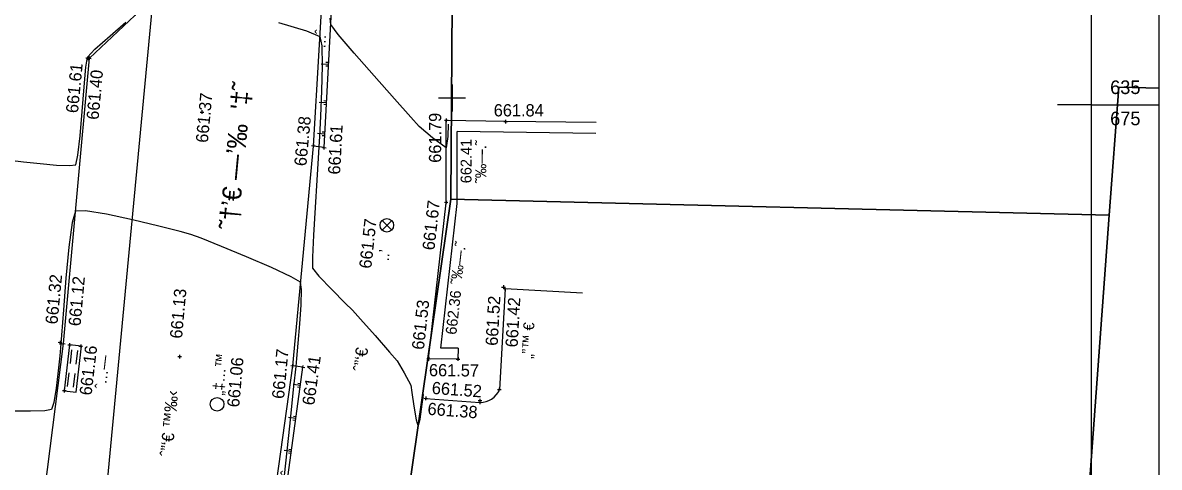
# Model space of a CAD drawing. Header units: millimetres. Extents: x 219878 to 220078, y 635585 to 635737.
# Drawn here: x 219959.2 to 220001.03, y 635661.4 to 635677.78 of the extents above; entities that cross this region are included whole.
import ezdxf
from ezdxf.enums import TextEntityAlignment as Align

# ---------------------------------------------------------------- set-up
doc = ezdxf.new("R2010")
doc.units = ezdxf.units.MM
for name, color, linetype in [('1201', 7, 'Continuous'), ('1202', 7, 'Continuous'), ('1502', 7, 'Continuous'), ('1511', 7, 'Continuous'), ('1602', 240, 'Continuous'), ('2401', 5, 'Continuous'), ('2402', 1, 'Continuous'), ('2404', 2, 'Continuous'), ('2418', 252, 'Continuous'), ('2602', 4, 'Continuous'), ('3906', 5, 'Continuous'), ('4402', 2, 'Continuous'), ('4801', 40, 'Byuv'), ('4903', 7, 'Continuous'), ('CONTINTERMEDIATE', 8, 'Continuous'), ('CONTREGULAR', 8, 'Continuous')]:
    doc.layers.add(name, color=color, linetype=linetype)
doc.styles.add('HEBTXT', font='hebtxt')
doc.styles.add('mvt-mirym', font='mvt-mirym.shx')
doc.styles.add('TRHEBTXT', font='HEBTXT')
doc.linetypes.add('Byuv', pattern='A,36,-12,["chuc",mvt-mirym,S=3,R=0,X=0,Y=-1.5],-1.5', length=49.5)

# ---------------------------------------------------------------- blocks, each defined once
blk = doc.blocks.new('3906')
blk.add_circle((0, 0), 1)
at = {"style": 'HEBTXT'}
blk.add_attdef('NAME', text='', height=1.6, dxfattribs=at).set_placement((0, 1.4), align=Align.CENTER)
blk.add_attdef('ELEV', text='', height=1.8, dxfattribs=at).set_placement((0, -1.4), align=Align.TOP_CENTER)
for tag, flags, p in [('DESC', 8, (0, -3.6)), ('D_NAME', 1, (0, -5.8))]:
    blk.add_attdef(tag, text='', height=1.6, dxfattribs=dict(at, flags=flags)).set_placement(p, align=Align.TOP_CENTER)
blk = doc.blocks.new('1502')
for points in [[(-0.27, 0), (0.27, 0)], [(0, 0.27), (0, -0.27)]]:
    blk.add_lwpolyline(points)
at = {"style": 'HEBTXT'}
blk.add_attdef('NAME', text='', height=1.6, dxfattribs=at).set_placement((0, 0.6), align=Align.CENTER)
blk.add_attdef('ELEV', text='', height=1.8, dxfattribs=at).set_placement((0, -0.6), align=Align.TOP_CENTER)
blk = doc.blocks.new('2418')
at = {"style": 'HEBTXT'}
blk.add_attdef('COVER_TYPE', text='', height=1.6, dxfattribs=at).set_placement((0, 0.6), align=Align.CENTER)
blk = doc.blocks.new('2404')
at = {"style": 'HEBTXT', "flags": 8}
blk.add_attdef('COVER_TYPE', text='', height=1.6, dxfattribs=at).set_placement((0, 0.6), align=Align.CENTER)
blk = doc.blocks.new('4903')
blk.add_lwpolyline([(-0.5, -0.5), (0.5, -0.5), (0.5, 0.5), (-0.5, 0.5)], close=True)
for points in [[(-0.4, 0.25), (-0.1, 0.25)], [(0.1, 0.25), (0.4, 0.25)], [(-0.4, -0.25), (-0.1, -0.25)], [(0.1, -0.25), (0.4, -0.25)]]:
    blk.add_lwpolyline(points)
at = {"style": 'HEBTXT'}
blk.add_attdef('NAME', text='', height=1.6, dxfattribs=at).set_placement((0, 1.4), align=Align.CENTER)
for tag, height, p in [('ELEV', 1.8, (0, -1.4)), ('NUMBER', 1.6, (0, -5.8))]:
    blk.add_attdef(tag, text='', height=height, dxfattribs=at).set_placement(p, align=Align.TOP_CENTER)
for tag, flags, p in [('DESC', 8, (0, -3.6)), ('TL', 1, (0, -8)), ('PIT_THIC', 1, (0, -10.2)), ('PIT_TYPE', 1, (0, -12.4)), ('DEPTH', 1, (0, -14.6)), ('STRESS', 1, (0, -16.8)), ('WIDTH', 1, (0, -19))]:
    blk.add_attdef(tag, text='', height=1.6, dxfattribs=dict(at, flags=flags)).set_placement(p, align=Align.TOP_CENTER)
blk = doc.blocks.new('4402')
for p, q in [((-0.71, -0.71), (0.71, 0.71)), ((-0.71, 0.71), (0.71, -0.71))]:
    blk.add_line(p, q)
blk.add_circle((0, 0), 1)
at = {"style": 'HEBTXT'}
blk.add_attdef('NAME', text='', height=1.6, dxfattribs=at).set_placement((0, 1.6), align=Align.CENTER)
for tag, height, p in [('ELEV', 1.8, (0, -1.6)), ('DESC', 1.6, (0, -4)), ('NUMBER', 1.6, (0, -6.2)), ('D_NAME', 1.6, (0, -8.4))]:
    blk.add_attdef(tag, text='', height=height, dxfattribs=at).set_placement(p, align=Align.TOP_CENTER)
blk = doc.blocks.new('2401')
at = {"style": 'HEBTXT', "flags": 8}
blk.add_attdef('COVER_TYPE', text='', height=1.8, dxfattribs=at).set_placement((0, 0.6), align=Align.CENTER)
blk = doc.blocks.new('2602')
at = {"style": 'HEBTXT'}
blk.add_attdef('HEIGHT', text='', height=1.6, dxfattribs=at).set_placement((-0.9, 0.6), align=Align.RIGHT)
at = {"style": 'HEBTXT', "flags": 8}
blk.add_attdef('FENCE_TYPE', (0.9, 0.6), '', height=1.6, dxfattribs=at)
blk = doc.blocks.new('1511')
for points in [[(-0.8, 0), (-0.8, 1.2)], [(0, 0), (0, 3.2)], [(0.8, 0), (0.8, 1.2)]]:
    blk.add_lwpolyline(points)
blk = doc.blocks.new('2402')
at = {"style": 'HEBTXT'}
blk.add_attdef('STREET_NAME', text='', height=2.8, dxfattribs=at).set_placement((0, 0.8), align=Align.CENTER)
at = {"style": 'HEBTXT', "flags": 1}
for tag, p in [('STREET_CODE', (0, -0.6)), ('CITY_CODE', (0, -2.8))]:
    blk.add_attdef(tag, text='', height=1.6, dxfattribs=at).set_placement(p, align=Align.TOP_CENTER)

msp = doc.modelspace()

# ---------------------------------------------------------------- linework, layer by layer
at = {"layer": '1201'}
for p, q in [((219975, 635675.5), (219975, 635674.5)), ((219975.5, 635675), (219974.5, 635675)), ((219998.533, 635674.748), (219997.283, 635674.748)), ((219998.533, 635674.748), (220001.033, 635674.748))]:
    msp.add_line(p, q, dxfattribs=at)
at = {"layer": '1202'}
for points in [[(219878.333, 635608.182), (220001.033, 635608.182), (220001.033, 635736.707), (219878.333, 635736.707), (219878.333, 635608.182)], [(219880.833, 635610.682), (219998.533, 635610.682), (219998.533, 635734.207), (219880.833, 635734.207), (219880.833, 635610.682)]]:
    msp.add_lwpolyline(points, dxfattribs=at)
at = {"layer": '1602'}
for points in [[(220001.033, 635675.361), (219999.54, 635675.4), (219999.19, 635670.68), (219974.96, 635671.27), (219975.05, 635685.69), (219975.08, 635692.8), (219974.69, 635714.77), (219973.97, 635731.44), (219973.727, 635736.707)], [(219975.05, 635685.69), (219974.96, 635671.27), (219972.85, 635656.72)], [(220001.033, 635648.67), (219997.61, 635649.08), (219999.19, 635670.68), (219999.54, 635675.4), (220001.033, 635675.361)]]:
    msp.add_lwpolyline(points, dxfattribs=at)
msp.add_lwpolyline([(219997.61, 635649.08), (219971.79, 635650.18), (219971.86, 635650.581), (219971.93, 635650.982), (219971.999, 635651.383), (219972.067, 635651.784), (219972.135, 635652.185), (219972.202, 635652.587), (219972.268, 635652.988), (219972.334, 635653.39), (219972.399, 635653.792), (219972.463, 635654.193), (219972.526, 635654.595), (219972.589, 635654.998), (219972.651, 635655.4), (219972.713, 635655.802), (219972.773, 635656.204), (219972.85, 635656.72), (219974.96, 635671.27), (219999.19, 635670.68), (219997.61, 635649.08)], close=True, dxfattribs=at)
at = {"layer": '2404'}
for points in [[(219966.913, 635639.749), (219969.163, 635650.886), (219967.751, 635652.912), (219967.531, 635653.726), (219968.026, 635657.129), (219969.134, 635665.133), (219969.894, 635673.231), (219970.319, 635680.313), (219970.569, 635681.403), (219972.478, 635683.158), (219972.493, 635691.997), (219972.309, 635701.291)], [(219961.861, 635700.776), (219962.101, 635690.49), (219962.027, 635686.062), (219963.655, 635684.405), (219963.967, 635683.379), (219963.75, 635678.685), (219963.322, 635678.037), (219961.649, 635676.469)], [(219959.712, 635658.221), (219960.691, 635665.957), (219961.649, 635676.469)], [(219976.955, 635667.978), (219976.743, 635664.262)], [(219979.807, 635667.815), (219976.955, 635667.978)], [(219974.029, 635663.936), (219976.022, 635663.79)]]:
    msp.add_lwpolyline(points, dxfattribs=at)
msp.add_arc((219976.044, 635664.544), 0.754, 268.3652, 338.0561, dxfattribs=at)
at = {"layer": '2418'}
for points in [[(219970.292, 635673.176), (219970.672, 635680.302)], [(219970.292, 635673.176), (219969.894, 635673.231)], [(219968.417, 635657.075), (219969.509, 635665.086)], [(219969.509, 635665.086), (219969.134, 635665.133)]]:
    msp.add_lwpolyline(points, dxfattribs=at)
at = {"layer": '2602'}
for points in [[(219975.218, 635665.384), (219974.138, 635665.391), (219974.783, 635671.144), (219974.787, 635674.177)], [(219980.299, 635674.097), (219976.967, 635674.133), (219974.787, 635674.177)], [(219975.187, 635674.171), (219975.187, 635674.176)], [(219975.221, 635665.784), (219974.585, 635665.788), (219975.183, 635671.121), (219975.186, 635673.771)], [(219974.786, 635673.777), (219974.781, 635673.777)], [(219980.293, 635673.697), (219975.186, 635673.771)], [(219975.221, 635665.784), (219975.218, 635665.384)]]:
    msp.add_lwpolyline(points, dxfattribs=at)
at = {"layer": '4801', "ltscale": 0.1}
msp.add_lwpolyline([(219965.408, 635692.502), (219964.76, 635686.83), (219961.34, 635650.63), (219969.05, 635649.521)], dxfattribs=at)
at = {"layer": 'CONTINTERMEDIATE'}
for points in [[(219958.726, 635672.712), (219959.221, 635672.654), (219959.834, 635672.587), (219960.441, 635672.532), (219960.919, 635672.511), (219961.144, 635672.545), (219961.228, 635672.892), (219961.31, 635673.608), (219961.387, 635674.51), (219961.458, 635675.416), (219961.522, 635676.142), (219961.575, 635676.508), (219961.852, 635676.795), (219962.414, 635677.296), (219962.986, 635677.79)], [(219968.612, 635677.781), (219969.643, 635677.479), (219970.138, 635677.273), (219970.203, 635676.924), (219970.216, 635676.193), (219970.195, 635675.268), (219970.157, 635674.337), (219970.119, 635673.586), (219970.1, 635673.203), (219970.075, 635672.789), (219970.021, 635671.976), (219969.956, 635670.965), (219969.896, 635669.954), (219969.86, 635669.142), (219969.864, 635668.73), (219970.092, 635668.444), (219970.574, 635667.944), (219971.069, 635667.45), (219971.336, 635667.184), (219971.626, 635666.858), (219972.163, 635666.252), (219972.699, 635665.645), (219972.984, 635665.315), (219973.24, 635664.875), (219973.481, 635664.427), (219973.524, 635664.156), (219973.595, 635663.65), (219973.675, 635663.151), (219973.747, 635662.9), (219973.824, 635663.167), (219973.902, 635663.727), (219973.945, 635664.078)]]:
    msp.add_lwpolyline(points, dxfattribs=at)
at = {"layer": 'CONTREGULAR'}
for points in [[(219974.857, 635674.043), (219974.842, 635673.585), (219974.788, 635673.166), (219974.279, 635673.535), (219973.791, 635673.956), (219973.482, 635674.297), (219972.879, 635674.971), (219972.134, 635675.813), (219971.395, 635676.659), (219970.812, 635677.346), (219970.534, 635677.709), (219970.508, 635677.943)], [(219968.828, 635661.094), (219969.024, 635662.911), (219969.18, 635664.371), (219969.257, 635665.116), (219969.285, 635665.406), (219969.337, 635665.975), (219969.395, 635666.682), (219969.44, 635667.386), (219969.455, 635667.944), (219969.422, 635668.215), (219969.078, 635668.42), (219968.355, 635668.755), (219967.438, 635669.151), (219966.513, 635669.534), (219965.766, 635669.834), (219965.382, 635669.98), (219964.987, 635670.087), (219964.208, 635670.284), (219963.239, 635670.513), (219962.274, 635670.72), (219961.509, 635670.847), (219961.139, 635670.839), (219961.012, 635670.412), (219960.892, 635669.508), (219960.784, 635668.36), (219960.693, 635667.204), (219960.626, 635666.271), (219960.589, 635665.797), (219960.56, 635665.51), (219960.501, 635664.957), (219960.424, 635664.319), (219960.34, 635663.78), (219960.26, 635663.524), (219960.004, 635663.483), (219959.481, 635663.466), (219958.823, 635663.467)]]:
    msp.add_lwpolyline(points, dxfattribs=at)

# ---------------------------------------------------------------- block references
at = {"layer": '1502'}
ref = msp.add_blockref('1502', (219961.589, 635676.465, 661.605), dxfattribs=dict(at, xscale=0.25, yscale=0.25, zscale=0.25, rotation=264.4264804361692))
ref.add_attrib('ELEV', '661.61', dxfattribs={"layer": '0', "height": 0.45, "rotation": 84.4265, "style": 'HEBTXT'}).set_placement((219960.869, 635675.39), align=Align.TOP_CENTER)
ref = msp.add_blockref('1502', (219961.649, 635676.469, 661.397), dxfattribs=dict(at, xscale=0.25, yscale=0.25, zscale=0.25, rotation=84.79279392225318))
ref.add_attrib('ELEV', '661.40', dxfattribs={"layer": '0', "height": 0.45, "rotation": 84.7928, "style": 'HEBTXT'}).set_placement((219961.622, 635675.143), align=Align.TOP_CENTER)
ref = msp.add_blockref('1502', (219965.793, 635674.485, 661.365), dxfattribs=dict(at, xscale=0.25, yscale=0.25, zscale=0.25))
ref.add_attrib('ELEV', '661.37', dxfattribs={"layer": '0', "height": 0.45, "rotation": 444.6385, "style": 'HEBTXT'}).set_placement((219965.647, 635674.297), align=Align.TOP_CENTER)
ref = msp.add_blockref('1502', (219974.787, 635674.177, 661.789), dxfattribs=dict(at, xscale=0.25, yscale=0.25, zscale=0.25, rotation=269.924436865791))
ref.add_attrib('ELEV', '661.79', dxfattribs={"layer": '0', "height": 0.45, "rotation": 89.9244, "style": 'HEBTXT'}).set_placement((219974.149, 635673.536), align=Align.TOP_CENTER)
ref = msp.add_blockref('1502', (219976.967, 635674.133, 661.838), dxfattribs=dict(at, xscale=0.25, yscale=0.25, zscale=0.25))
ref.add_attrib('ELEV', '661.84', dxfattribs={"layer": '0', "height": 0.45, "style": 'HEBTXT'}).set_placement((219977.454, 635674.775), align=Align.TOP_CENTER)
ref = msp.add_blockref('1502', (219969.894, 635673.231, 661.381), dxfattribs=dict(at, xscale=0.25, yscale=0.25, zscale=0.25, rotation=264.6384764142866))
ref.add_attrib('ELEV', '661.38', dxfattribs={"layer": '0', "height": 0.45, "rotation": 444.6385, "style": 'HEBTXT'}).set_placement((219969.272, 635673.436), align=Align.TOP_CENTER)
ref = msp.add_blockref('1502', (219970.292, 635673.176, 661.611), dxfattribs=dict(at, xscale=0.2499999999999999, yscale=0.2499999999999999, zscale=0.2499999999999999, rotation=86.94754508956775))
ref.add_attrib('ELEV', '661.61', dxfattribs={"layer": '0', "height": 0.45, "rotation": 86.9475, "style": 'HEBTXT'}).set_placement((219970.477, 635673.117), align=Align.TOP_CENTER)
ref = msp.add_blockref('1502', (219974.783, 635671.144, 661.673), dxfattribs=dict(at, xscale=0.25, yscale=0.25, zscale=0.25, rotation=263.6029737275445))
ref.add_attrib('ELEV', '661.67', dxfattribs={"layer": '0', "height": 0.45, "rotation": 83.603, "style": 'HEBTXT'}).set_placement((219974.004, 635670.342), align=Align.TOP_CENTER)
ref = msp.add_blockref('1502', (219960.567, 635665.992, 661.319), dxfattribs=dict(at, xscale=0.25, yscale=0.25, zscale=0.25, rotation=264.4264804361692))
ref.add_attrib('ELEV', '661.32', dxfattribs={"layer": '0', "height": 0.45, "rotation": 84.4265, "style": 'HEBTXT'}).set_placement((219960.112, 635667.611), align=Align.TOP_CENTER)
ref = msp.add_blockref('1502', (219960.691, 635665.957, 661.123), dxfattribs=dict(at, xscale=0.25, yscale=0.25, zscale=0.25, rotation=84.79279392225313))
ref.add_attrib('ELEV', '661.12', dxfattribs={"layer": '0', "height": 0.45, "rotation": 84.7928, "style": 'HEBTXT'}).set_placement((219960.956, 635667.54), align=Align.TOP_CENTER)
ref = msp.add_blockref('1502', (219976.892, 635668.039, 661.518), dxfattribs=dict(at, xscale=0.25, yscale=0.25, zscale=0.25))
ref.add_attrib('ELEV', '661.52', dxfattribs={"layer": '0', "height": 0.45, "rotation": 86.7348, "style": 'HEBTXT'}).set_placement((219976.28, 635666.809), align=Align.TOP_CENTER)
ref = msp.add_blockref('1502', (219964.969, 635665.478, 661.126), dxfattribs=dict(at, xscale=0.25, yscale=0.25, zscale=0.25))
ref.add_attrib('ELEV', '661.13', dxfattribs={"layer": '0', "height": 0.45, "rotation": 84.7928, "style": 'HEBTXT'}).set_placement((219964.692, 635667.083), align=Align.TOP_CENTER)
ref = msp.add_blockref('1502', (219976.955, 635667.978, 661.421), dxfattribs=dict(at, xscale=0.25, yscale=0.25, zscale=0.25, rotation=86.73478130028333))
ref.add_attrib('ELEV', '661.42', dxfattribs={"layer": '0', "height": 0.45, "rotation": 86.7348, "style": 'HEBTXT'}).set_placement((219977.014, 635666.753), align=Align.TOP_CENTER)
ref = msp.add_blockref('1502', (219974.138, 635665.391, 661.529), dxfattribs=dict(at, xscale=0.25, yscale=0.25, zscale=0.25, rotation=263.6029737275446))
ref.add_attrib('ELEV', '661.53', dxfattribs={"layer": '0', "height": 0.45, "rotation": 83.603, "style": 'HEBTXT'}).set_placement((219973.616, 635666.676), align=Align.TOP_CENTER)
at = {"layer": '1502', "xscale": 0.25, "yscale": 0.25, "zscale": 0.25}
for p in [(219960.921, 635665.908, 661.175), (219961.334, 635665.858, 661.187), (219960.724, 635664.223, 661.129)]:
    msp.add_blockref('1502', p, dxfattribs=at)
at = {"layer": '1502'}
ref = msp.add_blockref('1502', (219969.134, 635665.133, 661.17), dxfattribs=dict(at, xscale=0.2499999999999999, yscale=0.2499999999999999, zscale=0.2499999999999999, rotation=264.6384764142866))
ref.add_attrib('ELEV', '661.17', dxfattribs={"layer": '0', "height": 0.45, "rotation": 84.6385, "style": 'HEBTXT'}).set_placement((219968.45, 635664.862), align=Align.TOP_CENTER)
ref = msp.add_blockref('1502', (219969.509, 635665.086, 661.41), dxfattribs=dict(at, xscale=0.25, yscale=0.25, zscale=0.25, rotation=82.23770646243821))
ref.add_attrib('ELEV', '661.41', dxfattribs={"layer": '0', "height": 0.45, "rotation": 82.2377, "style": 'HEBTXT'}).set_placement((219969.602, 635664.636), align=Align.TOP_CENTER)
ref = msp.add_blockref('1502', (219975.218, 635665.384, 661.569), dxfattribs=dict(at, xscale=0.25, yscale=0.25, zscale=0.25, rotation=359.6286436671229))
ref.add_attrib('ELEV', '661.57', dxfattribs={"layer": '0', "height": 0.45, "rotation": 359.6286, "style": 'HEBTXT'}).set_placement((219975.071, 635665.197), align=Align.TOP_CENTER)
ref = msp.add_blockref('1502', (219976.023, 635663.853, 661.523), dxfattribs=dict(at, xscale=0.25, yscale=0.25, zscale=0.25))
ref.add_attrib('ELEV', '661.52', dxfattribs={"layer": '0', "height": 0.45, "rotation": -4.1739, "style": 'HEBTXT'}).set_placement((219975.193, 635664.487), align=Align.TOP_CENTER)
for p, xscale, yscale, zscale, rotation in [((219976.743, 635664.262, 661.383), 0.25, 0.25, 0.25, 86.73478130028333), ((219974.029, 635663.936, 661.438), 0.2499999999999999, 0.2499999999999999, 0.2499999999999999, 355.8102017634089)]:
    msp.add_blockref('1502', p, dxfattribs=dict(at, xscale=xscale, yscale=yscale, zscale=zscale, rotation=rotation))
ref = msp.add_blockref('1502', (219976.022, 635663.79, 661.381), dxfattribs=dict(at, xscale=0.2499999999999999, yscale=0.2499999999999999, zscale=0.2499999999999999, rotation=355.8102017634089))
ref.add_attrib('ELEV', '661.38', dxfattribs={"layer": '0', "height": 0.45, "rotation": 355.8102, "style": 'HEBTXT'}).set_placement((219975.035, 635663.716), align=Align.TOP_CENTER)
at = {"layer": '1511'}
for p, xscale, yscale, zscale, rotation in [((219970.455, 635676.239), 0.085, 0.085, 0.085, 86.94754508956775), ((219970.38, 635674.823), 0.085, 0.085, 0.085, 86.94754508956775), ((219970.319, 635673.675), 0.085, 0.085, 0.085, 86.94754508956775), ((219969.417, 635664.408), 0.08500000000000002, 0.08500000000000002, 0.08500000000000002, 82.23770646243823), ((219969.251, 635663.192), 0.08500000000000002, 0.08500000000000002, 0.08500000000000002, 82.23770646243823), ((219969.085, 635661.978), 0.08500000000000002, 0.08500000000000002, 0.08500000000000002, 82.23770646243823)]:
    msp.add_blockref('1511', p, dxfattribs=dict(at, xscale=xscale, yscale=yscale, zscale=zscale, rotation=rotation))
at = {"layer": '2401'}
ref = msp.add_blockref('2401', (219969.697, 635671.087), dxfattribs=dict(at, xscale=0.25, yscale=0.25, zscale=0.25, rotation=78.30517929189536))
ref.add_attrib('COVER_TYPE', 'ˆ”‘€ ', dxfattribs={"layer": '0', "height": 0.45, "rotation": 83.9749, "style": 'HEBTXT', "flags": 8}).set_placement((219971.873, 635665.436), align=Align.CENTER)
ref = msp.add_blockref('2401', (219961.073, 635670.144), dxfattribs=dict(at, xscale=0.25, yscale=0.25, zscale=0.25, rotation=84.79279392225314))
ref.add_attrib('COVER_TYPE', 'ˆ”‘€ ™‰‹', dxfattribs={"layer": '0', "height": 0.45, "rotation": 84.7928, "style": 'HEBTXT', "flags": 8}).set_placement((219964.813, 635662.997), align=Align.CENTER)
at = {"layer": '2402'}
ref = msp.add_blockref('2402', (219969.268, 635666.565), dxfattribs=dict(at, xscale=0.25, yscale=0.25, zscale=0.25, rotation=84.63847641428661))
ref.add_attrib('STREET_NAME', "˜†’€ —’‰  '‡˜", dxfattribs={"layer": '0', "height": 0.7, "rotation": 84.6385, "style": 'HEBTXT'}).set_placement((219967.376, 635672.847), align=Align.CENTER)
at = {"layer": '2404'}
ref = msp.add_blockref('2404', (219976.876, 635666.585), dxfattribs=dict(at, xscale=0.25, yscale=0.25, zscale=0.25, rotation=86.73478130028333))
ref.add_attrib('COVER_TYPE', '„”™ €', dxfattribs={"layer": '0', "height": 0.4, "rotation": 86.7348, "style": 'HEBTXT', "flags": 8}).set_placement((219977.994, 635666.057), align=Align.CENTER)
at = {"layer": '2418', "xscale": 0.25, "yscale": 0.25, "zscale": 0.25, "rotation": 86.94754508956775}
msp.add_blockref('2418', (219970.504, 635677.156), dxfattribs=at).add_auto_attribs({'COVER_TYPE': '…ˆ'})
at = {"layer": '2418'}
ref = msp.add_blockref('2418', (219969.061, 635661.799), dxfattribs=dict(at, xscale=0.25, yscale=0.25, zscale=0.25, rotation=82.23770646243823))
ref.add_attrib('COVER_TYPE', '…ˆ', dxfattribs={"layer": '0', "height": 0.4, "rotation": 82.2377, "style": 'HEBTXT'}).set_placement((219969.065, 635660.882), align=Align.CENTER)
at = {"layer": '2602'}
ref = msp.add_blockref('2602', (219974.758, 635673.348), dxfattribs=dict(at, xscale=0.25, yscale=0.25, zscale=0.25, rotation=89.92443686493307))
ref.add_attrib('FENCE_TYPE', '˜‰—.˜', (219976.259, 635671.869), dxfattribs={"layer": '0', "height": 0.4, "rotation": 89.9244, "style": 'HEBTXT', "flags": 8})
ref.add_attrib('HEIGHT', '662.41', dxfattribs={"layer": '0', "height": 0.4, "rotation": 89.9244, "style": 'HEBTXT'}).set_placement((219975.717, 635673.497), align=Align.RIGHT)
ref = msp.add_blockref('2602', (219974.66, 635666.433), dxfattribs=dict(at, xscale=0.25, yscale=0.25, zscale=0.25, rotation=83.602973726082))
ref.add_attrib('FENCE_TYPE', '˜‰—.˜', (219975.345, 635668.129), dxfattribs={"layer": '0', "height": 0.4, "rotation": 83.603, "style": 'HEBTXT', "flags": 8})
ref.add_attrib('HEIGHT', '662.36', dxfattribs={"layer": '0', "height": 0.4, "rotation": 83.603, "style": 'HEBTXT'}).set_placement((219975.337, 635667.894), align=Align.RIGHT)
at = {"layer": '3906'}
ref = msp.add_blockref('3906', (219966.35, 635663.72, 661.06), dxfattribs=dict(at, xscale=0.25, yscale=0.25, zscale=0.25))
ref.add_attrib('ELEV', '661.06', dxfattribs={"layer": '0', "height": 0.45, "rotation": 84.7928, "style": 'HEBTXT'}).set_placement((219966.796, 635664.553, 661.06), align=Align.TOP_CENTER)
ref.add_attrib('DESC', '„‡…™', dxfattribs={"layer": '0', "height": 0.4, "rotation": 84.7928, "style": 'HEBTXT', "flags": 8}).set_placement((219966.249, 635664.845, 661.06), align=Align.TOP_CENTER)
at = {"layer": '4402'}
ref = msp.add_blockref('4402', (219972.599, 635670.314, 661.568), dxfattribs=dict(at, xscale=0.25, yscale=0.25, zscale=0.25))
ref.add_attrib('ELEV', '661.57', dxfattribs={"layer": '0', "height": 0.45, "rotation": 83.603, "style": 'HEBTXT'}).set_placement((219971.677, 635669.666), align=Align.TOP_CENTER)
ref.add_attrib('DESC', '..’', dxfattribs={"layer": '0', "height": 0.4, "rotation": 83.603, "style": 'HEBTXT'}).set_placement((219972.295, 635669.235, 661.568), align=Align.TOP_CENTER)
at = {"layer": '4903'}
ref = msp.add_blockref('4903', (219961.038, 635665.039, 661.16), dxfattribs=dict(at, xscale=1.701793171983384, yscale=0.44, zscale=0.25, rotation=83.25082521028067))
ref.add_attrib('ELEV', '661.16', dxfattribs={"layer": '0', "height": 0.45, "rotation": 83.2508, "style": 'HEBTXT'}).set_placement((219961.386, 635664.998, 661.16), align=Align.TOP_CENTER)
ref.add_attrib('DESC', 'ˆ…—', dxfattribs={"layer": '0', "height": 0.4, "rotation": 83.2508, "style": 'HEBTXT', "flags": 8}).set_placement((219961.932, 635664.933, 661.16), align=Align.TOP_CENTER)

# ---------------------------------------------------------------- texts
at = {"layer": '1201', "style": 'TRHEBTXT'}
msp.add_text('635', height=0.5, dxfattribs=at).set_placement((219999.783, 635674.998), align=Align.BOTTOM_CENTER)
msp.add_text('675', height=0.5, dxfattribs=at).set_placement((219999.783, 635674.498), align=Align.TOP_CENTER)

doc.saveas('drawing.dxf')
